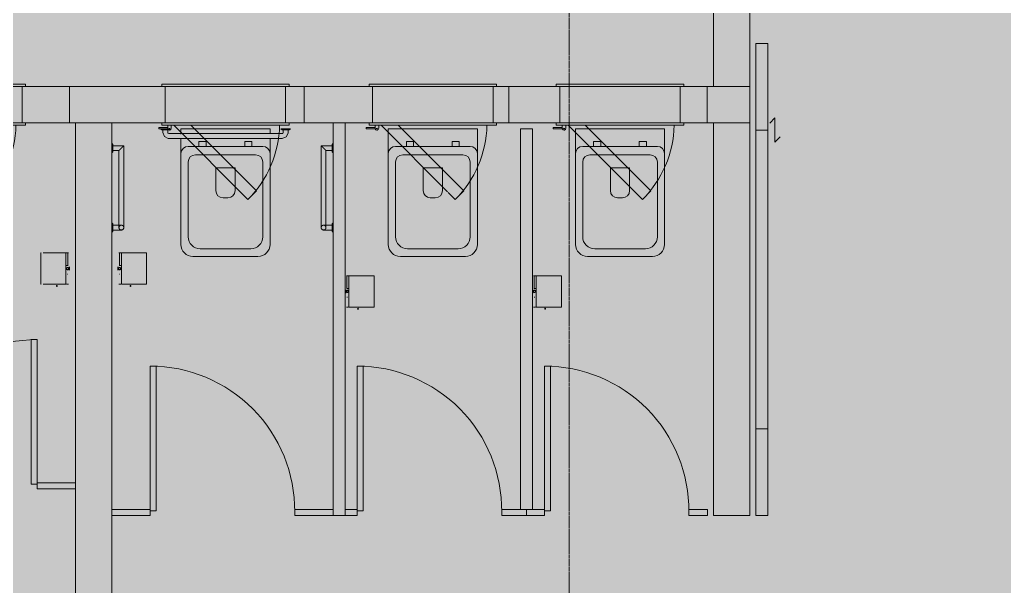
# Model space of a CAD drawing. Header units: millimetres. Extents: x 15878 to 679837, y -72324 to 391440.
# Drawn here: x 200250 to 204339, y 45764 to 48115 of the extents above; entities that cross this region are included whole.
import ezdxf

# ---------------------------------------------------------------- set-up
doc = ezdxf.new("R2010")
doc.units = ezdxf.units.MM
doc.linetypes.add('Grid Line__1_200_', pattern=[10.5, 6, -1.5, 1.5, -1.5])
for name, color, linetype, lineweight in [('A-DETL-GENF', 92, 'Continuous', 5), ('A-DOOR', 31, 'Continuous', 5), ('A-DOOR-FRAM', 31, 'Continuous', 5), ('A-FLOR', 192, 'Continuous', 5), ('A-GENM', 13, 'Continuous', 5), ('A-WALL', 113, 'Continuous', 5), ('P-SANR-FIXT', 6, 'Continuous', 5), ('S-GRID', 1, 'Continuous', 5)]:
    doc.layers.add(name, color=color, linetype=linetype, lineweight=lineweight)

# ---------------------------------------------------------------- blocks, each defined once
blk = doc.blocks.new('DLN_Partition Door - 600x2100_100x25 _WH_GH_-15329989-G_F')
at = {"layer": 'A-DOOR', "color": 253}
for p, q in [((20, 509.1), (20, 534.1)), ((20, 534.1), (620, 534.1)), ((620, 534.1), (620, 509.1)), ((620, 509.1), (20, 509.1))]:
    blk.add_line(p, q, dxfattribs=at)
blk.add_arc((20, 534.1), 600, 269.5, 360, dxfattribs=at)
at = {"layer": 'P-SANR-FIXT', "color": 253}
for p, q in [((25, 584.1), (0, 584.1)), ((0, 584.1), (0, 534.1)), ((25, 534.1), (25, 584.1)), ((0, 534.1), (25, 534.1)), ((25, -65.9), (0, -65.9)), ((0, -65.9), (0, -168.4)), ((25, -168.4), (25, -65.9)), ((0, -168.4), (25, -168.4))]:
    blk.add_line(p, q, dxfattribs=at)
blk = doc.blocks.new('DLN_Toilet Paper Roll - DLN_Toilet Paper Roll-2430284-G_F')
at = {"layer": 'P-SANR-FIXT', "color": 253}
for p, q in [((-7, 0), (7, 0)), ((7, 0), (-7, 0)), ((-65, -6.9), (-65, -5)), ((-65, -6.9), (-65, -6.1)), ((-65, -6.1), (-65, -6.9)), ((-65, -15.5), (-65, -6.9)), ((-65, -6.9), (-12.7, -6.9)), ((-65, -109.6), (-65, -15.5)), ((-65, -15.5), (-12.7, -15.5)), ((-12.7, -6.9), (-12.7, -6.1)), ((-12.7, -6.1), (-12.7, -6.9)), ((-12.7, -15.5), (-12.7, -6.9)), ((65, -15.5), (-12.7, -15.5)), ((-7, -2), (7, -2)), ((7, -2), (-7, -2)), ((-5, -5), (5, -5)), ((5, -5), (-5, -5)), ((-5, -11), (5, -11)), ((5, -11), (-5, -11)), ((-3, -2), (3, -2)), ((3, -2), (-3, -2)), ((-3, -5), (3, -5)), ((3, -5), (-3, -5)), ((23.2, -9.3), (23.2, -6.9)), ((23.2, -6.9), (23.2, -9.3)), ((65, -5), (65, -12.4)), ((65, -15.5), (65, -109.6)), ((-65, -120.1), (-65, -117.5)), ((-65, -120.1), (65, -120.1)), ((65, -117.5), (65, -120.1))]:
    blk.add_line(p, q, dxfattribs=at)
for start_param, end_param in [(0, 3.141593), (3.141593, 6.283185)]:
    blk.add_ellipse((71.8, -52.8), major_axis=(2, 0), ratio=0.802744, start_param=start_param, end_param=end_param, dxfattribs=at)
for points, knots in [([(-4.7, -9.3), (-4.6, -9.2), (-4.6, -8.9), (-4.5, -8.5), (-4.5, -8), (-4.5, -7.6), (-4.6, -7.1), (-4.8, -6.6), (-4.9, -6.3), (-5, -6.1), (-5, -6.1), (-5, -6.1)], [0, 0, 0, 0, 0.1, 0.2, 0.3, 0.4, 0.5, 0.6, 0.8, 0.9, 0.9644096, 0.9644096, 0.9644096, 0.9644096]), ([(-5, -6.1), (-5, -6.1), (-5, -6.2), (-4.9, -6.4), (-4.8, -6.7), (-4.8, -6.9)], [0, 0, 0, 0, 0.25, 0.5, 1, 1, 1, 1]), ([(-4.8, -6.9), (-4.7, -7.2), (-4.7, -7.6), (-4.6, -8.3), (-4.7, -8.8), (-4.8, -9.3), (-4.9, -9.7), (-5, -10), (-5, -10.1), (-5, -10.1)], [0, 0, 0, 0, 0.222222, 0.333333, 0.444444, 0.583333, 0.722222, 0.861111, 1, 1, 1, 1]), ([(-5, -10.1), (-5, -10.1), (-5, -10.1), (-4.9, -10), (-4.8, -9.8), (-4.7, -9.5), (-4.7, -9.3)], [0.0801932, 0.0801932, 0.0801932, 0.0801932, 0.2, 0.4, 0.7, 1, 1, 1, 1]), ([(5, -6.1), (5, -6.1), (5, -6.1), (4.9, -6.3), (4.8, -6.6), (4.6, -7.1), (4.5, -7.6), (4.5, -8), (4.5, -8.5), (4.6, -8.9), (4.6, -9.2), (4.7, -9.3)], [0.0355904, 0.0355904, 0.0355904, 0.0355904, 0.1, 0.2, 0.4, 0.5, 0.6, 0.7, 0.8, 0.9, 1, 1, 1, 1]), ([(5, -10.1), (5, -10.1), (5, -10), (4.9, -9.8), (4.8, -9.3), (4.7, -8.7), (4.7, -8.3), (4.6, -8), (4.7, -7.7), (4.7, -7.3), (4.8, -7.1), (4.8, -6.9)], [0, 0, 0, 0, 0.111111, 0.222222, 0.444444, 0.583333, 0.652778, 0.722222, 0.791667, 0.861111, 1, 1, 1, 1]), ([(4.7, -9.3), (4.7, -9.5), (4.9, -9.8), (5, -10.1), (5, -10.1), (5, -10.1)], [0, 0, 0, 0, 0.4, 0.7, 0.9198068, 0.9198068, 0.9198068, 0.9198068]), ([(4.8, -6.9), (4.8, -6.7), (4.9, -6.4), (5, -6.2), (5, -6.1), (5, -6.1)], [0, 0, 0, 0, 0.5, 0.75, 1, 1, 1, 1])]:
    blk.add_open_spline(points, degree=3, knots=knots, dxfattribs=at)
blk = doc.blocks.new('DLN_Toilet Paper Roll - DLN_Toilet Paper Roll-V503-G_F')
at = {"layer": 'P-SANR-FIXT', "color": 253}
for p, q in [((-65, 15.5), (-65, 120.1)), ((65, 120.1), (-65, 120.1)), ((65, 120.1), (65, 15.5)), ((-65, 6.9), (-65, 15.5)), ((-12.7, 15.5), (-65, 15.5)), ((-65, 6.9), (-65, 6.1)), ((-65, 6.1), (-65, 6.9)), ((-12.7, 6.9), (-65, 6.9)), ((-65, 5), (-65, 6.9)), ((-12.7, 6.9), (-12.7, 15.5)), ((-12.7, 15.5), (65, 15.5)), ((-12.7, 6.9), (-12.7, 6.1)), ((-12.7, 6.1), (-12.7, 6.9)), ((-7, 2), (7, 2)), ((7, 2), (-7, 2)), ((-7, 0), (7, 0)), ((7, 0), (-7, 0)), ((-5, 11), (5, 11)), ((5, 11), (-5, 11)), ((-5, 5), (5, 5)), ((5, 5), (-5, 5)), ((-3, 5), (3, 5)), ((3, 5), (-3, 5)), ((-3, 2), (3, 2)), ((3, 2), (-3, 2)), ((23.2, 9.3), (23.2, 6.9)), ((23.2, 6.9), (23.2, 9.3)), ((65, 12.4), (65, 5))]:
    blk.add_line(p, q, dxfattribs=at)
for major_axis in [(-2, 0), (2, 0)]:
    blk.add_ellipse((71.8, 52.8), major_axis=major_axis, ratio=0.802744, start_param=3.141593, end_param=6.283185, dxfattribs=at)
for points, knots in [([(-4.7, 9.3), (-4.7, 9.5), (-4.9, 9.8), (-5, 10.1), (-5, 10.1), (-5, 10.1)], [0, 0, 0, 0, 0.4, 0.7, 0.9198068, 0.9198068, 0.9198068, 0.9198068]), ([(-5, 10.1), (-5, 10.1), (-5, 10), (-4.9, 9.8), (-4.8, 9.3), (-4.7, 8.7), (-4.7, 8.3), (-4.6, 8), (-4.7, 7.7), (-4.7, 7.3), (-4.8, 7.1), (-4.8, 6.9)], [0, 0, 0, 0, 0.111111, 0.222222, 0.444444, 0.583333, 0.652778, 0.722222, 0.791667, 0.861111, 1, 1, 1, 1]), ([(-5, 6.1), (-5, 6.1), (-5, 6.1), (-4.9, 6.3), (-4.8, 6.6), (-4.6, 7.1), (-4.5, 7.6), (-4.5, 8), (-4.5, 8.5), (-4.6, 8.9), (-4.6, 9.2), (-4.7, 9.3)], [0.0355904, 0.0355904, 0.0355904, 0.0355904, 0.1, 0.2, 0.4, 0.5, 0.6, 0.7, 0.8, 0.9, 1, 1, 1, 1]), ([(-4.8, 6.9), (-4.8, 6.7), (-4.9, 6.4), (-5, 6.2), (-5, 6.1), (-5, 6.1)], [0, 0, 0, 0, 0.5, 0.75, 1, 1, 1, 1]), ([(4.7, 9.3), (4.6, 9.2), (4.6, 8.9), (4.5, 8.5), (4.5, 8), (4.5, 7.6), (4.6, 7.1), (4.8, 6.6), (4.9, 6.3), (5, 6.1), (5, 6.1), (5, 6.1)], [0, 0, 0, 0, 0.1, 0.2, 0.3, 0.4, 0.5, 0.6, 0.8, 0.9, 0.9644096, 0.9644096, 0.9644096, 0.9644096]), ([(4.8, 6.9), (4.7, 7.2), (4.7, 7.6), (4.6, 8.3), (4.7, 8.8), (4.8, 9.3), (4.9, 9.7), (5, 10), (5, 10.1), (5, 10.1)], [0, 0, 0, 0, 0.222222, 0.333333, 0.444444, 0.583333, 0.722222, 0.861111, 1, 1, 1, 1]), ([(5, 10.1), (5, 10.1), (5, 10.1), (4.9, 10), (4.8, 9.8), (4.7, 9.5), (4.7, 9.3)], [0.0801932, 0.0801932, 0.0801932, 0.0801932, 0.2, 0.4, 0.7, 1, 1, 1, 1]), ([(5, 6.1), (5, 6.1), (5, 6.2), (4.9, 6.4), (4.8, 6.7), (4.8, 6.9)], [0, 0, 0, 0, 0.25, 0.5, 1, 1, 1, 1])]:
    blk.add_open_spline(points, degree=3, knots=knots, dxfattribs=at)
blk = doc.blocks.new('DLN_Toilet Paper Roll - DLN_Toilet Paper Roll-V518-G_F')
at = {"layer": 'P-SANR-FIXT', "color": 253}
for p, q in [((-65, 15.5), (-65, 120.1)), ((65, 120.1), (-65, 120.1)), ((65, 120.1), (65, 15.5)), ((-65, 6.9), (-65, 15.5)), ((-12.7, 15.5), (-65, 15.5)), ((-65, 6.9), (-65, 6.1)), ((-65, 6.1), (-65, 6.9)), ((-12.7, 6.9), (-65, 6.9)), ((-65, 5), (-65, 6.9)), ((-12.7, 6.9), (-12.7, 15.5)), ((-12.7, 15.5), (65, 15.5)), ((-12.7, 6.9), (-12.7, 6.1)), ((-12.7, 6.1), (-12.7, 6.9)), ((-7, 2), (7, 2)), ((7, 2), (-7, 2)), ((-5, 11), (5, 11)), ((5, 11), (-5, 11)), ((-5, 5), (5, 5)), ((5, 5), (-5, 5)), ((-3, 5), (3, 5)), ((3, 5), (-3, 5)), ((-3, 2), (3, 2)), ((3, 2), (-3, 2)), ((23.2, 9.3), (23.2, 6.9)), ((23.2, 6.9), (23.2, 9.3)), ((65, 12.4), (65, 5))]:
    blk.add_line(p, q, dxfattribs=at)
for major_axis in [(-2, 0), (2, 0)]:
    blk.add_ellipse((71.8, 52.8), major_axis=major_axis, ratio=0.802744, start_param=3.141593, end_param=6.283185, dxfattribs=at)
for points, knots in [([(-4.7, 9.3), (-4.7, 9.5), (-4.9, 9.8), (-5, 10.1), (-5, 10.1), (-5, 10.1)], [0, 0, 0, 0, 0.4, 0.7, 0.9198068, 0.9198068, 0.9198068, 0.9198068]), ([(-5, 10.1), (-5, 10.1), (-5, 10), (-4.9, 9.8), (-4.8, 9.3), (-4.7, 8.7), (-4.7, 8.3), (-4.6, 8), (-4.7, 7.7), (-4.7, 7.3), (-4.8, 7.1), (-4.8, 6.9)], [0, 0, 0, 0, 0.111111, 0.222222, 0.444444, 0.583333, 0.652778, 0.722222, 0.791667, 0.861111, 1, 1, 1, 1]), ([(-5, 6.1), (-5, 6.1), (-5, 6.1), (-4.9, 6.3), (-4.8, 6.6), (-4.6, 7.1), (-4.5, 7.6), (-4.5, 8), (-4.5, 8.5), (-4.6, 8.9), (-4.6, 9.2), (-4.7, 9.3)], [0.0355904, 0.0355904, 0.0355904, 0.0355904, 0.1, 0.2, 0.4, 0.5, 0.6, 0.7, 0.8, 0.9, 1, 1, 1, 1]), ([(-4.8, 6.9), (-4.8, 6.7), (-4.9, 6.4), (-5, 6.2), (-5, 6.1), (-5, 6.1)], [0, 0, 0, 0, 0.5, 0.75, 1, 1, 1, 1]), ([(4.7, 9.3), (4.6, 9.2), (4.6, 8.9), (4.5, 8.5), (4.5, 8), (4.5, 7.6), (4.6, 7.1), (4.8, 6.6), (4.9, 6.3), (5, 6.1), (5, 6.1), (5, 6.1)], [0, 0, 0, 0, 0.1, 0.2, 0.3, 0.4, 0.5, 0.6, 0.8, 0.9, 0.9644096, 0.9644096, 0.9644096, 0.9644096]), ([(4.8, 6.9), (4.7, 7.2), (4.7, 7.6), (4.6, 8.3), (4.7, 8.8), (4.8, 9.3), (4.9, 9.7), (5, 10), (5, 10.1), (5, 10.1)], [0, 0, 0, 0, 0.222222, 0.333333, 0.444444, 0.583333, 0.722222, 0.861111, 1, 1, 1, 1]), ([(5, 10.1), (5, 10.1), (5, 10.1), (4.9, 10), (4.8, 9.8), (4.7, 9.5), (4.7, 9.3)], [0.0801932, 0.0801932, 0.0801932, 0.0801932, 0.2, 0.4, 0.7, 1, 1, 1, 1]), ([(5, 6.1), (5, 6.1), (5, 6.2), (4.9, 6.4), (4.8, 6.7), (4.8, 6.9)], [0, 0, 0, 0, 0.25, 0.5, 1, 1, 1, 1])]:
    blk.add_open_spline(points, degree=3, knots=knots, dxfattribs=at)
blk = doc.blocks.new('DLN_Toilet - DLN_Toilet-2427093-G_F')
at = {"layer": 'P-SANR-FIXT', "color": 253}
for p, q in [((-185, -170), (-185, -272.8)), ((185, -170), (-185, -170)), ((185, -272.8), (185, -170)), ((155, -242.8), (-155, -242.8)), ((-80, -222.8), (-110, -222.8)), ((-110, -222.8), (-110, -242.8)), ((-110, -242.8), (-80, -242.8)), ((-80, -242.8), (-80, -222.8)), ((80, -222.8), (80, -242.8)), ((110, -222.8), (80, -222.8)), ((80, -242.8), (110, -242.8)), ((110, -242.8), (110, -222.8)), ((-185, -272.8), (-185, -650)), ((125.2, -277.8), (-125, -277.8)), ((185, -650), (185, -272.8)), ((-155, -307.8), (-155, -617.8)), ((155.2, -617.8), (155.2, -307.8)), ((-40, -426.5), (-40, -331.7)), ((-40, -331.7), (40, -331.7)), ((40, -331.7), (40, -426.5)), ((10, -456.5), (-10, -456.5)), ((-105, -667.8), (105.2, -667.8)), ((-135, -700), (135, -700))]:
    blk.add_line(p, q, dxfattribs=at)
for centre, radius, start, end in [((-155, -272.8), 30, 90, 180), ((155, -272.8), 30, 360, 90), ((-125, -307.8), 30, 90, 180), ((125.2, -307.8), 30, 360, 90), ((-10, -426.5), 30, 180, 270), ((10, -426.5), 30, 270, 360), ((-135, -650), 50, 180, 270), ((-105, -617.8), 50, 180, 270), ((105.2, -617.8), 50, 270, 360), ((135, -650), 50, 270, 360)]:
    blk.add_arc(centre, radius, start, end, dxfattribs=at)
blk = doc.blocks.new('DLN_Toilet - DLN_Toilet-V533-G_F')
at = {"layer": 'P-SANR-FIXT', "color": 253}
for p, q in [((-185, -170), (-185, -272.8)), ((185, -170), (-185, -170)), ((185, -272.8), (185, -170)), ((155, -242.8), (-155, -242.8)), ((-80, -222.8), (-110, -222.8)), ((-110, -222.8), (-110, -242.8)), ((-110, -242.8), (-80, -242.8)), ((-80, -242.8), (-80, -222.8)), ((80, -222.8), (80, -242.8)), ((109.6, -222.8), (80, -222.8)), ((80, -242.8), (105.3, -242.8)), ((110, -242.8), (110, -222.8)), ((-185, -272.8), (-185, -650)), ((125.2, -277.8), (-125, -277.8)), ((185, -650), (185, -272.8)), ((-155, -307.8), (-155, -617.8)), ((155.2, -617.8), (155.2, -307.8)), ((-40, -426.5), (-40, -331.7)), ((-40, -331.7), (40, -331.7)), ((40, -331.7), (40, -426.5)), ((10, -456.5), (-10, -456.5)), ((-105, -667.8), (105.2, -667.8)), ((-135, -700), (135, -700))]:
    blk.add_line(p, q, dxfattribs=at)
for centre, radius, start, end in [((-155, -272.8), 30, 90, 180), ((155, -272.8), 30, 360, 90), ((-125, -307.8), 30, 90, 180), ((125.2, -307.8), 30, 360, 90), ((-10, -426.5), 30, 180, 266.8808), ((10, -426.5), 30, 270, 360), ((-135, -650), 50, 180, 270), ((-105, -617.8), 50, 180, 270), ((105.2, -617.8), 50, 270, 360), ((135, -650), 50, 270, 360)]:
    blk.add_arc(centre, radius, start, end, dxfattribs=at)
blk = doc.blocks.new('DLN_Ambulant Toilet - DLN_Ambulant Toilet-18383774-G_F')
at = {"layer": 'A-GENM', "color": 253}
for p, q in [((-472.5, -235), (-472.5, -265)), ((-472.5, -565), (-472.5, -595))]:
    blk.add_line(p, q, dxfattribs=at)
at = {"layer": 'P-SANR-FIXT', "color": 253}
for p, q in [((-270, -170), (-265, -174.4)), ((-265, -174.4), (-235, -174.4)), ((-235, -174.4), (-265, -174.4)), ((-260, -170), (-260, -185)), ((-240, -185), (-240, -170)), ((-230, -170), (-235.9, -170)), ((-235.9, -170), (-230, -170)), ((-235, -174.4), (-230, -170)), ((235, -190), (-235, -190)), ((185, -170), (-185, -170)), ((-185, -170), (-185, -191.5)), ((185, -191.3), (185, -170)), ((230, -170), (235, -174.4)), ((270, -170), (230, -170)), ((230, -170), (270, -170)), ((235, -174.4), (265, -174.4)), ((265, -174.4), (235, -174.4)), ((240, -170), (240, -185)), ((240, -170), (260, -170)), ((260, -170), (240, -170)), ((260, -185), (260, -170)), ((265, -174.4), (270, -170)), ((-468.1, -235), (-472.5, -230)), ((-472.5, -230), (-472.5, -270)), ((-472.5, -270), (-472.5, -230)), ((-422.5, -240), (-472.5, -240)), ((-472.5, -240), (-472.5, -260)), ((-472.5, -260), (-472.5, -240)), ((-468.1, -265), (-468.1, -235)), ((-468.1, -235), (-468.1, -265)), ((-422.5, -580), (-422.5, -240)), ((-235, -210), (235, -210)), ((-185, -208.7), (-185, -272.8)), ((155, -242.8), (-155, -242.8)), ((-80, -222.8), (-110, -222.8)), ((-110, -222.8), (-110, -242.8)), ((-110, -242.8), (-80, -242.8)), ((-80, -242.8), (-80, -222.8)), ((80, -222.8), (80, -242.8)), ((110, -222.8), (80, -222.8)), ((80, -242.8), (110, -242.8)), ((110, -242.8), (110, -222.8)), ((185, -272.8), (185, -208.5)), ((397.5, -240), (397.5, -580)), ((447.5, -240), (397.5, -240)), ((447.5, -230), (443.1, -235)), ((443.1, -235), (443.1, -265)), ((443.1, -265), (443.1, -235)), ((-472.5, -260), (-442.5, -260)), ((-472.5, -270), (-468.1, -265)), ((-442.5, -260), (-442.5, -580)), ((-185, -272.8), (-185, -650)), ((125.2, -277.8), (-125, -277.8)), ((185, -650), (185, -272.8)), ((417.5, -580), (417.5, -260)), ((417.5, -260), (447.5, -260)), ((443.1, -265), (447.5, -270)), ((-155, -307.8), (-155, -617.8)), ((155.2, -617.8), (155.2, -307.8)), ((-40, -426.5), (-40, -331.7)), ((-40, -331.7), (40, -331.7)), ((40, -331.7), (40, -426.5)), ((10, -456.5), (-10, -456.5)), ((-468.1, -565), (-472.5, -560)), ((-472.5, -560), (-472.5, -600)), ((-472.5, -600), (-472.5, -560)), ((-432.5, -570), (-472.5, -570)), ((-468.1, -595), (-468.1, -565)), ((-468.1, -565), (-468.1, -595)), ((447.5, -570), (407.5, -570)), ((447.5, -560), (443.1, -565)), ((443.1, -565), (443.1, -595)), ((443.1, -595), (443.1, -565)), ((-472.5, -580), (-472.5, -580)), ((-472.5, -580), (-472.5, -580)), ((-472.5, -590), (-432.5, -590)), ((-472.5, -600), (-468.1, -595)), ((407.5, -590), (447.5, -590)), ((443.1, -595), (447.5, -600)), ((-105, -667.8), (105.2, -667.8)), ((-135, -700), (135, -700))]:
    blk.add_line(p, q, dxfattribs=at)
at = {"layer": 'P-SANR-FIXT', "color": 253, "flags": 128}
for points in [[(-260, -185), (-253.9, -201.4), (-238.5, -209.7), (-235, -210)], [(-235, -190), (-239.2, -187.7), (-240, -185)], [(235, -210), (251.4, -203.9), (259.7, -188.5), (260, -185)], [(240, -185), (237.7, -189.2), (235, -190)]]:
    blk.add_lwpolyline(points, dxfattribs=at)
at = {"layer": 'P-SANR-FIXT', "color": 253}
for centre, radius, start, end in [((-155, -272.8), 30, 90, 180), ((155, -272.8), 30, 360, 90), ((-125, -307.8), 30, 90, 180), ((125.2, -307.8), 30, 360, 90), ((-10, -426.5), 30, 180, 270), ((10, -426.5), 30, 270, 360), ((-135, -650), 50, 180, 270), ((-105, -617.8), 50, 180, 270), ((105.2, -617.8), 50, 270, 360), ((135, -650), 50, 270, 360)]:
    blk.add_arc(centre, radius, start, end, dxfattribs=at)
for points, knots in [([(-422.5, -240), (-422.5, -240), (-422.7, -240.2), (-423.2, -240.7), (-423.8, -241.3), (-424.4, -241.9), (-425, -242.5), (-425.6, -243.1), (-426.4, -243.9), (-427.3, -244.8), (-428.1, -245.6), (-428.7, -246.2), (-429.3, -246.8), (-429.9, -247.4), (-430.5, -248), (-431.2, -248.7), (-431.8, -249.3), (-432.5, -250), (-433.2, -250.7), (-433.8, -251.3), (-434.5, -252), (-435.1, -252.6), (-435.7, -253.2), (-436.3, -253.8), (-436.9, -254.4), (-437.5, -255), (-438.1, -255.6), (-438.8, -256.3), (-439.4, -256.9), (-440, -257.5), (-440.6, -258.1), (-441.2, -258.7), (-441.8, -259.3), (-442.3, -259.8), (-442.5, -260), (-442.5, -260)], [0, 0, 0, 0, 0.083333, 0.125, 0.166667, 0.208333, 0.229167, 0.25, 0.291667, 0.333333, 0.354167, 0.375, 0.395833, 0.416667, 0.4375, 0.458333, 0.479167, 0.5, 0.520833, 0.541667, 0.5625, 0.583333, 0.604167, 0.625, 0.645833, 0.666667, 0.6875, 0.708333, 0.75, 0.770833, 0.791667, 0.833333, 0.875, 0.916667, 1, 1, 1, 1]), ([(417.5, -260), (417.5, -260), (417.3, -259.8), (416.8, -259.3), (416.2, -258.7), (415.6, -258.1), (415, -257.5), (414.4, -256.9), (413.6, -256.1), (412.7, -255.2), (411.9, -254.4), (411.3, -253.8), (410.7, -253.2), (410.1, -252.6), (409.5, -252), (408.8, -251.3), (408.2, -250.7), (407.5, -250), (406.8, -249.3), (406.2, -248.7), (405.5, -248), (404.9, -247.4), (404.3, -246.8), (403.7, -246.2), (403.1, -245.6), (402.5, -245), (401.9, -244.4), (401.2, -243.7), (400.6, -243.1), (400, -242.5), (399.4, -241.9), (398.8, -241.3), (398.2, -240.7), (397.7, -240.2), (397.5, -240), (397.5, -240)], [0, 0, 0, 0, 0.083333, 0.125, 0.166667, 0.208333, 0.229167, 0.25, 0.291667, 0.333333, 0.354167, 0.375, 0.395833, 0.416667, 0.4375, 0.458333, 0.479167, 0.5, 0.520833, 0.541667, 0.5625, 0.583333, 0.604167, 0.625, 0.645833, 0.666667, 0.6875, 0.708333, 0.75, 0.770833, 0.791667, 0.833333, 0.875, 0.916667, 1, 1, 1, 1]), ([(-422.5, -580), (-422.5, -579.1), (-422.7, -577.8), (-423.2, -576.2), (-423.8, -575), (-424.4, -574.1), (-425, -573.4), (-425.6, -572.8), (-426.4, -572), (-427.3, -571.4), (-428.1, -571), (-428.7, -570.8), (-429.3, -570.5), (-429.9, -570.3), (-430.5, -570.2), (-431.2, -570.1), (-431.8, -570), (-432.5, -570), (-433.2, -570), (-433.8, -570.1), (-434.5, -570.2), (-435.1, -570.3), (-435.7, -570.5), (-436.3, -570.8), (-436.9, -571), (-437.5, -571.3), (-438.1, -571.7), (-438.8, -572.2), (-439.4, -572.8), (-440, -573.4), (-440.6, -574.1), (-441.2, -575), (-441.8, -576.2), (-442.3, -577.8), (-442.5, -579.1), (-442.5, -580)], [0, 0, 0, 0, 0.083333, 0.125, 0.166667, 0.208333, 0.229167, 0.25, 0.291667, 0.333333, 0.354167, 0.375, 0.395833, 0.416667, 0.4375, 0.458333, 0.479167, 0.5, 0.520833, 0.541667, 0.5625, 0.583333, 0.604167, 0.625, 0.645833, 0.666667, 0.6875, 0.708333, 0.75, 0.770833, 0.791667, 0.833333, 0.875, 0.916667, 1, 1, 1, 1]), ([(-422.5, -580), (-422.5, -579.1), (-422.7, -577.8), (-423.2, -576.2), (-423.7, -575.2), (-424.2, -574.4), (-424.7, -573.7), (-425.3, -573.1), (-425.9, -572.5), (-426.6, -571.9), (-427.5, -571.3), (-428.7, -570.7), (-430.3, -570.2), (-432.5, -569.9), (-434.7, -570.2), (-436.3, -570.7), (-437.5, -571.3), (-438.4, -571.9), (-439.1, -572.5), (-439.7, -573.1), (-440.5, -573.9), (-441.1, -574.8), (-441.5, -575.6), (-441.8, -576.4), (-442.3, -577.8), (-442.5, -579.1), (-442.5, -580)], [0, 0, 0, 0, 0.083333, 0.125, 0.166667, 0.1875, 0.208333, 0.25, 0.270833, 0.291667, 0.333333, 0.375, 0.416667, 0.5, 0.583333, 0.625, 0.666667, 0.708333, 0.729167, 0.75, 0.791667, 0.833333, 0.854167, 0.875, 0.916667, 1, 1, 1, 1]), ([(417.5, -580), (417.5, -579.1), (417.3, -577.8), (416.8, -576.2), (416.2, -575), (415.6, -574.1), (415, -573.4), (414.4, -572.8), (413.6, -572), (412.7, -571.4), (411.9, -571), (411.3, -570.8), (410.7, -570.5), (410.1, -570.3), (409.5, -570.2), (408.8, -570.1), (408.2, -570), (407.5, -570), (406.8, -570), (406.2, -570.1), (405.5, -570.2), (404.9, -570.3), (404.3, -570.5), (403.7, -570.8), (403.1, -571), (402.5, -571.3), (401.9, -571.7), (401.2, -572.2), (400.6, -572.8), (400, -573.4), (399.4, -574.1), (398.8, -575), (398.2, -576.2), (397.7, -577.8), (397.5, -579.1), (397.5, -580)], [0, 0, 0, 0, 0.083333, 0.125, 0.166667, 0.208333, 0.229167, 0.25, 0.291667, 0.333333, 0.354167, 0.375, 0.395833, 0.416667, 0.4375, 0.458333, 0.479167, 0.5, 0.520833, 0.541667, 0.5625, 0.583333, 0.604167, 0.625, 0.645833, 0.666667, 0.6875, 0.708333, 0.75, 0.770833, 0.791667, 0.833333, 0.875, 0.916667, 1, 1, 1, 1]), ([(417.5, -580), (417.5, -579.1), (417.3, -577.8), (416.8, -576.2), (416.3, -575.2), (415.8, -574.4), (415.3, -573.7), (414.7, -573.1), (414.1, -572.5), (413.4, -571.9), (412.5, -571.3), (411.3, -570.7), (409.7, -570.2), (407.5, -569.9), (405.3, -570.2), (403.7, -570.7), (402.5, -571.3), (401.6, -571.9), (400.9, -572.5), (400.3, -573.1), (399.5, -573.9), (398.9, -574.8), (398.5, -575.6), (398.2, -576.4), (397.7, -577.8), (397.5, -579.1), (397.5, -580)], [0, 0, 0, 0, 0.083333, 0.125, 0.166667, 0.1875, 0.208333, 0.25, 0.270833, 0.291667, 0.333333, 0.375, 0.416667, 0.5, 0.583333, 0.625, 0.666667, 0.708333, 0.729167, 0.75, 0.791667, 0.833333, 0.854167, 0.875, 0.916667, 1, 1, 1, 1]), ([(-442.5, -580), (-442.5, -580.9), (-442.3, -582.2), (-441.8, -583.8), (-441.2, -585), (-440.6, -585.9), (-440, -586.6), (-439.4, -587.2), (-438.6, -588), (-437.7, -588.6), (-436.9, -589), (-436.3, -589.2), (-435.7, -589.5), (-435.1, -589.7), (-434.5, -589.8), (-433.8, -589.9), (-433.2, -590), (-432.5, -590), (-431.8, -590), (-431.2, -589.9), (-430.5, -589.8), (-429.9, -589.7), (-429.3, -589.5), (-428.7, -589.2), (-428.1, -589), (-427.5, -588.7), (-426.9, -588.3), (-426.2, -587.8), (-425.6, -587.2), (-425, -586.6), (-424.4, -585.9), (-423.8, -585), (-423.2, -583.8), (-422.7, -582.2), (-422.5, -580.9), (-422.5, -580)], [0, 0, 0, 0, 0.083333, 0.125, 0.166667, 0.208333, 0.229167, 0.25, 0.291667, 0.333333, 0.354167, 0.375, 0.395833, 0.416667, 0.4375, 0.458333, 0.479167, 0.5, 0.520833, 0.541667, 0.5625, 0.583333, 0.604167, 0.625, 0.645833, 0.666667, 0.6875, 0.708333, 0.75, 0.770833, 0.791667, 0.833333, 0.875, 0.916667, 1, 1, 1, 1]), ([(-442.5, -580), (-442.5, -580.9), (-442.3, -582.2), (-441.8, -583.8), (-441.3, -584.8), (-440.8, -585.6), (-440.3, -586.3), (-439.7, -586.9), (-439.1, -587.5), (-438.4, -588.1), (-437.5, -588.7), (-436.3, -589.3), (-434.7, -589.8), (-432.5, -590.1), (-430.3, -589.8), (-428.7, -589.3), (-427.5, -588.7), (-426.6, -588.1), (-425.9, -587.5), (-425.3, -586.9), (-424.5, -586.1), (-423.9, -585.2), (-423.5, -584.4), (-423.2, -583.6), (-422.7, -582.2), (-422.5, -580.9), (-422.5, -580)], [0, 0, 0, 0, 0.083333, 0.125, 0.166667, 0.1875, 0.208333, 0.25, 0.270833, 0.291667, 0.333333, 0.375, 0.416667, 0.5, 0.583333, 0.625, 0.666667, 0.708333, 0.729167, 0.75, 0.791667, 0.833333, 0.854167, 0.875, 0.916667, 1, 1, 1, 1]), ([(397.5, -580), (397.5, -580.9), (397.7, -582.2), (398.2, -583.8), (398.8, -585), (399.4, -585.9), (400, -586.6), (400.6, -587.2), (401.4, -588), (402.3, -588.6), (403.1, -589), (403.7, -589.2), (404.3, -589.5), (404.9, -589.7), (405.5, -589.8), (406.2, -589.9), (406.8, -590), (407.5, -590), (408.2, -590), (408.8, -589.9), (409.5, -589.8), (410.1, -589.7), (410.7, -589.5), (411.3, -589.2), (411.9, -589), (412.5, -588.7), (413.1, -588.3), (413.8, -587.8), (414.4, -587.2), (415, -586.6), (415.6, -585.9), (416.2, -585), (416.8, -583.8), (417.3, -582.2), (417.5, -580.9), (417.5, -580)], [0, 0, 0, 0, 0.083333, 0.125, 0.166667, 0.208333, 0.229167, 0.25, 0.291667, 0.333333, 0.354167, 0.375, 0.395833, 0.416667, 0.4375, 0.458333, 0.479167, 0.5, 0.520833, 0.541667, 0.5625, 0.583333, 0.604167, 0.625, 0.645833, 0.666667, 0.6875, 0.708333, 0.75, 0.770833, 0.791667, 0.833333, 0.875, 0.916667, 1, 1, 1, 1]), ([(397.5, -580), (397.5, -580.9), (397.7, -582.2), (398.2, -583.8), (398.7, -584.8), (399.2, -585.6), (399.7, -586.3), (400.3, -586.9), (400.9, -587.5), (401.6, -588.1), (402.5, -588.7), (403.7, -589.3), (405.3, -589.8), (407.5, -590.1), (409.7, -589.8), (411.3, -589.3), (412.5, -588.7), (413.4, -588.1), (414.1, -587.5), (414.7, -586.9), (415.5, -586.1), (416.1, -585.2), (416.5, -584.4), (416.8, -583.6), (417.3, -582.2), (417.5, -580.9), (417.5, -580)], [0, 0, 0, 0, 0.083333, 0.125, 0.166667, 0.1875, 0.208333, 0.25, 0.270833, 0.291667, 0.333333, 0.375, 0.416667, 0.5, 0.583333, 0.625, 0.666667, 0.708333, 0.729167, 0.75, 0.791667, 0.833333, 0.854167, 0.875, 0.916667, 1, 1, 1, 1])]:
    blk.add_open_spline(points, degree=3, knots=knots, dxfattribs=at)
for points in [[(-422.8, -240.3), (-422.6, -240.1), (-422.5, -240), (-422.5, -240)], [(397.5, -240), (397.5, -240), (397.6, -240.1), (397.8, -240.3)], [(-442.5, -260), (-442.5, -260), (-442.4, -259.9), (-442.2, -259.7)], [(417.2, -259.7), (417.4, -259.9), (417.5, -260), (417.5, -260)]]:
    blk.add_open_spline(points, degree=3, dxfattribs=at)
blk = doc.blocks.new('DLN_Silding Door - 1600x3000x50 _WHD_-18792916-G_F')
at = {"layer": 'A-DOOR', "color": 253}
for p, q in [((-741.1, 630), (-719.9, 608.8)), ((-741.1, 630), (-641.1, 630)), ((-641.1, 630), (-662.3, 651.2)), ((549.7, 600), (-1050.3, 600)), ((-1050.3, 600), (-1050.3, 550)), ((-691.1, 600), (908.9, 600)), ((-691.1, 550), (-691.1, 600)), ((549.7, 550), (549.7, 600)), ((908.9, 600), (908.9, 550)), ((-1050.3, 550), (549.7, 550)), ((908.9, 550), (-691.1, 550))]:
    blk.add_line(p, q, dxfattribs=at)
blk = doc.blocks.new('DLN-Access Panel__AP01_ - _AP04_ 450 x 650 _WH_-V653-G_F')
at = {"layer": 'A-DOOR', "color": 253}
for p, q in [((-265, 75), (-265, 85)), ((265, 85), (-265, 85)), ((265, 75), (265, 85)), ((-265, 75), (265, 75)), ((-265, -85), (-265, -75)), ((265, -75), (-265, -75)), ((265, -85), (265, -75)), ((-240, -95), (-277.5, -95)), ((-277.5, -95), (-277.5, -100)), ((-277.5, -100), (-239.6, -100)), ((-265, -85), (265, -85)), ((-240, -85), (-240, -97.5)), ((-225, -97.5), (-225, -85)), ((-215, -85), (93.2, -393.2)), ((128.6, -357.8), (-144.3, -85)), ((93.2, -393.2), (128.6, -357.8))]:
    blk.add_line(p, q, dxfattribs=at)
for centre, radius, start, end in [((-232.5, -97.5), 7.5, 180, 0), ((-232.5, -97.5), 7.5, 195, 0), ((-232.5, -97.5), 7.5, 199.4712, 360), ((-232.5, -97.5), 7.5, 199.4712, 360), ((-232.5, -97.5), 2, 180, 360), ((-232.5, -97.5), 2, 180, 360), ((-225, -75), 450, 315, 358.6824)]:
    blk.add_arc(centre, radius, start, end, dxfattribs=at)
at = {"layer": 'A-DOOR-FRAM', "color": 253}
for p, q in [((-250, 75), (-250, -75)), ((250, 75), (250, -75))]:
    blk.add_line(p, q, dxfattribs=at)
blk = doc.blocks.new('DLN-Access Panel__AP01_ - _AP04_ 450 x 650 _WH_-V655-G_F')
at = {"layer": 'A-DOOR', "color": 253}
for p, q in [((-265, 75), (-265, 85)), ((265, 85), (-265, 85)), ((265, 75), (265, 85)), ((-265, 75), (265, 75)), ((-265, -85), (-265, -75)), ((265, -75), (-265, -75)), ((265, -85), (265, -75)), ((-240, -95), (-277.5, -95)), ((-277.5, -95), (-277.5, -100)), ((-277.5, -100), (-239.6, -100)), ((-265, -85), (265, -85)), ((-240, -85), (-240, -97.5)), ((-225, -97.5), (-225, -85)), ((-215, -85), (61, -361)), ((128.6, -357.8), (-144.3, -85)), ((64.1, -364.1), (93.2, -393.2)), ((93.2, -393.2), (128.6, -357.8))]:
    blk.add_line(p, q, dxfattribs=at)
for centre, radius, start, end in [((-232.5, -97.5), 7.5, 180, 0), ((-232.5, -97.5), 7.5, 195, 0), ((-232.5, -97.5), 7.5, 199.4712, 360), ((-232.5, -97.5), 7.5, 199.4712, 360), ((-232.5, -97.5), 2, 180, 360), ((-232.5, -97.5), 2, 180, 360), ((-225, -75), 450, 315, 358.6824)]:
    blk.add_arc(centre, radius, start, end, dxfattribs=at)
at = {"layer": 'A-DOOR-FRAM', "color": 253}
for p, q in [((-250, 75), (-250, -75)), ((250, 75), (250, -75))]:
    blk.add_line(p, q, dxfattribs=at)
blk = doc.blocks.new('DLN_Partition Door - 600x2100_100x25 _WH_GH_-15330091-G_F')
at = {"layer": 'A-DOOR', "color": 253}
for p, q in [((20, 509.1), (20, 534.1)), ((20, 534.1), (620, 534.1)), ((620, 534.1), (620, 509.1)), ((620, 509.1), (20, 509.1))]:
    blk.add_line(p, q, dxfattribs=at)
blk.add_arc((20, 534.1), 600, 269.5, 360, dxfattribs=at)
at = {"layer": 'P-SANR-FIXT', "color": 253}
for p, q in [((25, 609.1), (0, 609.1)), ((0, 609.1), (0, 534.1)), ((25, 534.1), (25, 609.1)), ((0, 534.1), (25, 534.1)), ((25, -65.9), (0, -65.9)), ((0, -65.9), (0, -143.4)), ((25, -143.4), (25, -65.9)), ((0, -143.4), (25, -143.4))]:
    blk.add_line(p, q, dxfattribs=at)
blk = doc.blocks.new('DLN_Partition Door - 600x2100_100x25 _WH_GH_-18383212-G_F')
at = {"layer": 'A-DOOR', "color": 253}
for p, q in [((20, -509.1), (20, -534.1)), ((620, -509.1), (20, -509.1)), ((620, -534.1), (620, -509.1)), ((20, -534.1), (620, -534.1))]:
    blk.add_line(p, q, dxfattribs=at)
blk.add_arc((20, -534.1), 600, 0, 90.5, dxfattribs=at)
at = {"layer": 'P-SANR-FIXT', "color": 253}
for p, q in [((25, 225.9), (0, 225.9)), ((0, 225.9), (0, 65.9)), ((25, 65.9), (25, 225.9)), ((0, 65.9), (25, 65.9)), ((25, -534.1), (0, -534.1)), ((0, -534.1), (0, -694.1)), ((25, -694.1), (25, -534.1)), ((0, -694.1), (25, -694.1))]:
    blk.add_line(p, q, dxfattribs=at)
blk = doc.blocks.new('DLN_Partition Door - 600x2100_100x25 _WH_GH_-18383241-G_F')
at = {"layer": 'A-DOOR', "color": 253}
for p, q in [((20, 509.1), (20, 534.1)), ((20, 534.1), (620, 534.1)), ((620, 534.1), (620, 509.1)), ((620, 509.1), (20, 509.1))]:
    blk.add_line(p, q, dxfattribs=at)
blk.add_arc((20, 534.1), 600, 269.5, 360, dxfattribs=at)
at = {"layer": 'P-SANR-FIXT', "color": 253}
for p, q in [((25, 694.1), (0, 694.1)), ((0, 694.1), (0, 534.1)), ((25, 534.1), (25, 694.1)), ((0, 534.1), (25, 534.1)), ((25, -65.9), (0, -65.9)), ((0, -65.9), (0, -225.9)), ((25, -225.9), (25, -65.9)), ((0, -225.9), (25, -225.9))]:
    blk.add_line(p, q, dxfattribs=at)

msp = doc.modelspace()

# ---------------------------------------------------------------- hatches: boundary and pattern name
at = {"layer": 'A-DETL-GENF', "transparency": 33554585}
h = msp.add_hatch(color=253, dxfattribs=at)
h.paths.add_polyline_path([(193031.8, 30457.5), (193031.8, 31607.5), (195106.8, 31607.5), (195106.8, 34107.5), (202306.8, 34107.5), (202306.8, 35797.5), (205331.8, 35797.5), (205331.8, 52007.5), (202831.8, 52007.5), (202831.8, 51406.3), (202231.8, 51406.3), (202231.8, 48337.5), (196081.8, 48337.5), (196081.8, 52057.5), (193181.8, 52057.5), (193181.8, 49957.5), (189481.8, 49957.5), (189481.8, 52057.5), (177431.8, 52057.5), (177431.8, 45607.5), (166981.8, 45607.5), (166981.8, 31607.5), (190881.8, 31607.5), (190881.8, 30457.5)], flags=0)
h.paths.add_polyline_path([(178081.8, 39607.5), (177481.8, 39607.5), (177481.8, 40207.5), (178081.8, 40207.5)], flags=0)
h.paths.add_polyline_path([(199881.8, 39607.5), (199881.8, 40207.5), (200481.8, 40207.5), (200481.8, 39607.5), (199984.4, 39607.5)], flags=0)
h.paths.add_polyline_path([(189481.8, 39607.5), (189481.8, 40207.5), (190081.8, 40207.5), (190081.8, 39607.5)], flags=0)
h.paths.add_polyline_path([(178081.8, 51407.5), (177481.8, 51407.5), (177481.8, 52007.5), (178081.8, 52007.5), (178081.8, 51515.3)], flags=0)

# ---------------------------------------------------------------- linework, layer by layer
at = {"layer": 'A-FLOR'}
for p, q in [((203281.8, 47687.5), (203281.8, 49957.5)), ((200481.8, 47687.5), (200259.3, 47687.5)), ((200854.3, 47687.5), (200631.8, 47687.5)), ((200631.8, 47687.5), (200631.8, 46057.5)), ((201551.8, 47687.5), (201354.3, 47687.5)), ((201715.6, 47687.5), (201601.8, 47687.5)), ((202493.1, 47687.5), (202281.8, 47687.5)), ((203281.8, 47687.5), (202968.1, 47687.5)), ((200481.8, 43347.5), (200481.8, 46192.5))]:
    msp.add_line(p, q, dxfattribs=at)
at = {"layer": 'A-WALL', "color": 253}
for p, q in [((203131.8, 47837.5), (203131.8, 48337.5)), ((200839.3, 47837.5), (200259.3, 47837.5)), ((200456.8, 47837.5), (200456.8, 47687.5)), ((201354.3, 47837.5), (201700.6, 47837.5)), ((201431.8, 47837.5), (201431.8, 47687.5)), ((202478.1, 47837.5), (202215.6, 47837.5)), ((202281.8, 47837.5), (202281.8, 47687.5)), ((202993.1, 47837.5), (203281.8, 47837.5)), ((203104.8, 47837.5), (203104.8, 47687.5)), ((200481.8, 46192.5), (200481.8, 47687.5)), ((200481.8, 47687.5), (200631.8, 47687.5)), ((201551.8, 46082.5), (201551.8, 47687.5)), ((201551.8, 47687.5), (201601.8, 47687.5)), ((201601.8, 47687.5), (201601.8, 46082.5)), ((202281.8, 47687.5), (202215.6, 47687.5)), ((203131.8, 46057.5), (203131.8, 47687.5)), ((203281.8, 47687.5), (203281.8, 46057.5)), ((202329.3, 46082.5), (202329.3, 47662.5)), ((202329.3, 47662.5), (202379.3, 47662.5)), ((202379.3, 47662.5), (202379.3, 46082.5)), ((200631.8, 46057.5), (200631.8, 43347.5)), ((201551.8, 46057.5), (201601.8, 46057.5)), ((203131.8, 46057.5), (203281.8, 46057.5))]:
    msp.add_line(p, q, dxfattribs=at)
at = {"layer": 'S-GRID', "color": 254, "linetype": 'Grid Line__1_200_'}
msp.add_line((202531.8, 51177.7), (202531.8, -17971.6), dxfattribs=at)

# ---------------------------------------------------------------- block references
at = {"layer": 'A-DOOR', "color": 253, "rotation": 269.9999999999996}
msp.add_blockref('DLN_Silding Door - 1600x3000x50 _WHD_-18792916-G_F', (202756.8, 46966.4), dxfattribs=at)
at = {"layer": 'A-DOOR', "color": 253}
for name, p in [('DLN-Access Panel__AP01_ - _AP04_ 450 x 650 _WH_-V653-G_F', (200009.3, 47762.5)), ('DLN-Access Panel__AP01_ - _AP04_ 450 x 650 _WH_-V653-G_F', (201104.3, 47762.5)), ('DLN-Access Panel__AP01_ - _AP04_ 450 x 650 _WH_-V655-G_F', (201965.6, 47762.5)), ('DLN-Access Panel__AP01_ - _AP04_ 450 x 650 _WH_-V653-G_F', (202743.1, 47762.5))]:
    msp.add_blockref(name, p, dxfattribs=at)
at = {"layer": 'P-SANR-FIXT', "color": 253}
for name, p in [('DLN_Ambulant Toilet - DLN_Ambulant Toilet-18383774-G_F', (201104.3, 47832.5)), ('DLN_Toilet - DLN_Toilet-V533-G_F', (201965.6, 47832.5)), ('DLN_Toilet - DLN_Toilet-2427093-G_F', (202743.1, 47832.5))]:
    msp.add_blockref(name, p, dxfattribs=at)
for name, p, rotation in [('DLN_Toilet Paper Roll - DLN_Toilet Paper Roll-2430284-G_F', (200456.8, 47082.5), 270.0000000000002), ('DLN_Toilet Paper Roll - DLN_Toilet Paper Roll-V503-G_F', (200656.8, 47082.5), 269.9999999999998), ('DLN_Toilet Paper Roll - DLN_Toilet Paper Roll-V518-G_F', (201601.8, 46987.5), 269.9999999999998), ('DLN_Toilet Paper Roll - DLN_Toilet Paper Roll-V518-G_F', (202379.3, 46987.5), 269.9999999999998), ('DLN_Partition Door - 600x2100_100x25 _WH_GH_-18383212-G_F', (199787.7, 46167.5), 90.0000000000002), ('DLN_Partition Door - 600x2100_100x25 _WH_GH_-18383241-G_F', (201325.9, 46057.5), 89.9999999999998), ('DLN_Partition Door - 600x2100_100x25 _WH_GH_-15329989-G_F', (202185.9, 46057.5), 89.9999999999998), ('DLN_Partition Door - 600x2100_100x25 _WH_GH_-15330091-G_F', (202963.4, 46057.5), 89.9999999999998)]:
    msp.add_blockref(name, p, dxfattribs=dict(at, rotation=rotation))

doc.saveas('drawing.dxf')
